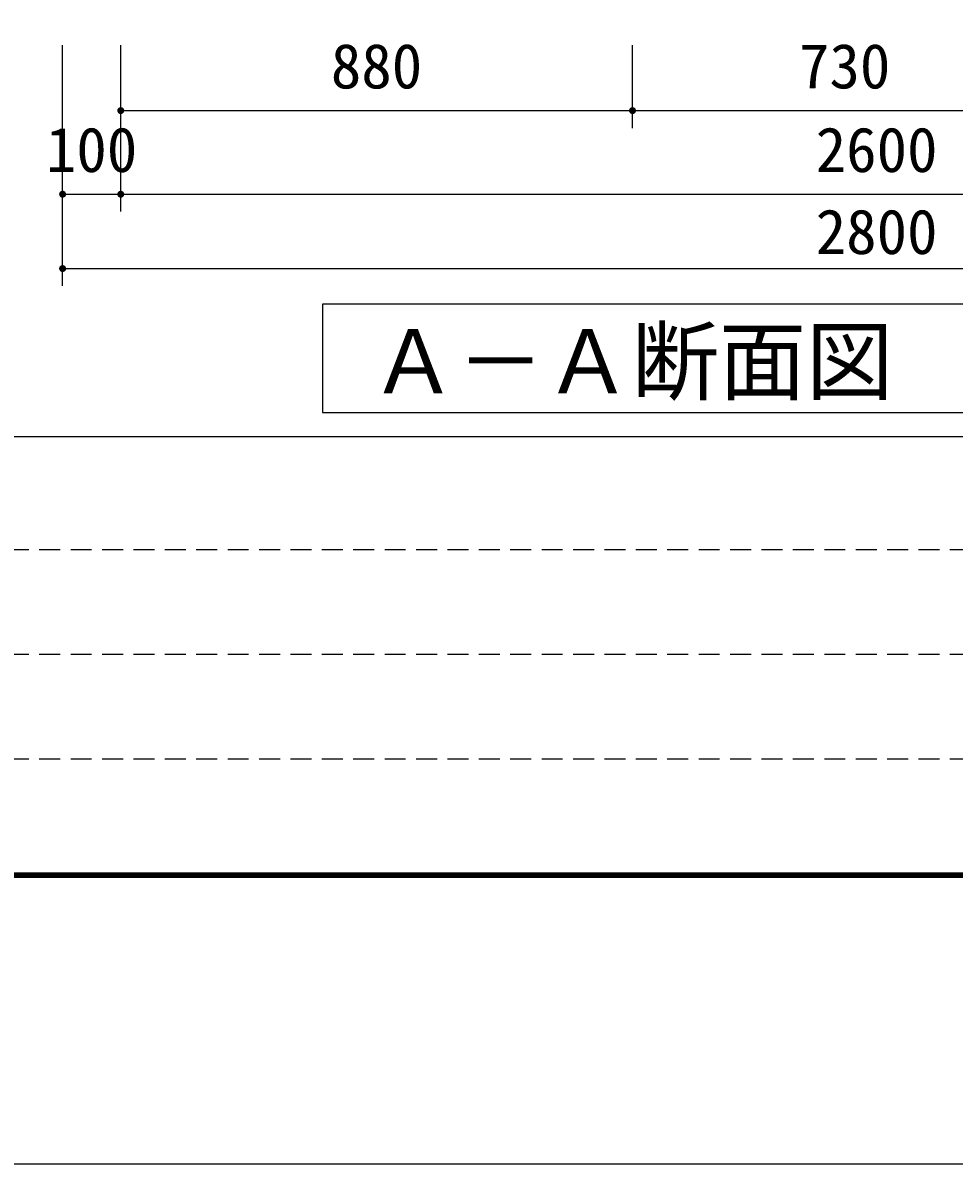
# Model space of a CAD drawing. Units: millimetres, scale not verified. Extents: x -8910 to 8910, y -6308 to 6308.
# Drawn here: x -6142 to -4541, y -6308 to -4346 of the extents above; entities that cross this region are included whole.
import ezdxf
from ezdxf.enums import TextEntityAlignment as Align

# ---------------------------------------------------------------- set-up
doc = ezdxf.new("R2010")
doc.units = ezdxf.units.MM
doc.header["$LTSCALE"] = 30
doc.linetypes.add('DASHED1', pattern=[1.8, 1.2, -0.6])
for name, color, linetype, lineweight in [('0-0_製作', 5, 'Continuous', 25), ('0-B_機器', 2, 'Continuous', 25), ('1-0_図面枠', 7, 'Continuous', 25), ('1-1_Axis_waku', 7, 'Continuous', 25)]:
    doc.layers.add(name, color=color, linetype=linetype, lineweight=lineweight)
doc.styles.add('ＭＳ ゴシック', font='')
doc.styles.get('ＭＳ ゴシック').set_extended_font_data('MS Gothic')

msp = doc.modelspace()

# ---------------------------------------------------------------- linework, layer by layer
at = {"layer": '0-0_製作', "color": 2}
for p, q in [((-6073.85, -4670.19), (-6073.85, -4383.86)), ((-5973.85, -4526.49), (-5973.85, -4383.86)), ((-5973.85, -4670.19), (-5973.85, -4383.86)), ((-5093.85, -4526.49), (-5093.85, -4383.86)), ((-6073.85, -4797.97), (-6073.85, -4640.19))]:
    msp.add_line(p, q, dxfattribs=at)
at = {"layer": '0-0_製作'}
for points in [[(-5978.47, -4492.66), (-5973.85, -4496.49), (-5978.91, -4493.27)], [(-5977.95, -4492.12), (-5973.85, -4496.49), (-5978.47, -4492.66)], [(-5977.37, -4491.63), (-5973.85, -4496.49), (-5977.95, -4492.12)], [(-5977.37, -4491.63), (-5973.85, -4490.49), (-5973.85, -4496.49)], [(-5976.74, -4491.23), (-5973.85, -4490.49), (-5977.37, -4491.63)], [(-5976.06, -4490.91), (-5973.85, -4490.49), (-5976.74, -4491.23)], [(-5975.34, -4490.68), (-5973.85, -4490.49), (-5976.06, -4490.91)], [(-5974.6, -4490.54), (-5973.85, -4490.49), (-5975.34, -4490.68)], [(-5973.85, -4490.49), (-5967.85, -4496.49), (-5973.85, -4496.49)], [(-5973.47, -4490.5), (-5967.85, -4496.49), (-5973.85, -4490.49)], [(-5972.72, -4490.6), (-5967.85, -4496.49), (-5973.47, -4490.5)], [(-5971.99, -4490.78), (-5967.85, -4496.49), (-5972.72, -4490.6)], [(-5971.99, -4490.78), (-5967.89, -4495.74), (-5967.85, -4496.49)], [(-5971.29, -4491.06), (-5967.89, -4495.74), (-5971.99, -4490.78)], [(-5971.29, -4491.06), (-5968.04, -4495), (-5967.89, -4495.74)], [(-5970.63, -4491.42), (-5968.04, -4495), (-5971.29, -4491.06)], [(-5970.63, -4491.42), (-5968.27, -4494.28), (-5968.04, -4495)], [(-5970.02, -4491.87), (-5968.27, -4494.28), (-5970.63, -4491.42)], [(-5970.02, -4491.87), (-5968.59, -4493.6), (-5968.27, -4494.28)], [(-5969.47, -4492.38), (-5968.59, -4493.6), (-5970.02, -4491.87)], [(-5969.47, -4492.38), (-5968.99, -4492.96), (-5968.59, -4493.6)], [(-5098.47, -4492.66), (-5093.85, -4496.49), (-5098.91, -4493.27)], [(-5097.95, -4492.12), (-5093.85, -4496.49), (-5098.47, -4492.66)], [(-5097.37, -4491.63), (-5093.85, -4496.49), (-5097.95, -4492.12)], [(-5097.37, -4491.63), (-5093.85, -4490.49), (-5093.85, -4496.49)], [(-5096.74, -4491.23), (-5093.85, -4490.49), (-5097.37, -4491.63)], [(-5096.06, -4490.91), (-5093.85, -4490.49), (-5096.74, -4491.23)], [(-5095.34, -4490.68), (-5093.85, -4490.49), (-5096.06, -4490.91)], [(-5094.6, -4490.54), (-5093.85, -4490.49), (-5095.34, -4490.68)], [(-5093.85, -4490.49), (-5087.85, -4496.49), (-5093.85, -4496.49)], [(-5093.47, -4490.5), (-5087.85, -4496.49), (-5093.85, -4490.49)], [(-5092.72, -4490.6), (-5087.85, -4496.49), (-5093.47, -4490.5)], [(-5092.72, -4490.6), (-5087.89, -4495.74), (-5087.85, -4496.49)], [(-5091.99, -4490.78), (-5087.89, -4495.74), (-5092.72, -4490.6)], [(-5091.99, -4490.78), (-5088.04, -4495), (-5087.89, -4495.74)], [(-5091.29, -4491.06), (-5088.04, -4495), (-5091.99, -4490.78)], [(-5091.29, -4491.06), (-5088.27, -4494.28), (-5088.04, -4495)], [(-5090.63, -4491.42), (-5088.27, -4494.28), (-5091.29, -4491.06)], [(-5090.63, -4491.42), (-5088.59, -4493.6), (-5088.27, -4494.28)], [(-5090.02, -4491.87), (-5088.59, -4493.6), (-5090.63, -4491.42)], [(-5090.02, -4491.87), (-5088.99, -4492.96), (-5088.59, -4493.6)], [(-5089.47, -4492.38), (-5088.99, -4492.96), (-5090.02, -4491.87)], [(-5979.83, -4496.11), (-5973.85, -4496.49), (-5979.85, -4496.49)], [(-5979.85, -4496.49), (-5975.7, -4502.2), (-5979.8, -4497.24)], [(-5979.85, -4496.49), (-5974.97, -4502.38), (-5975.7, -4502.2)], [(-5973.85, -4496.49), (-5974.97, -4502.38), (-5979.85, -4496.49)], [(-5979.74, -4495.36), (-5973.85, -4496.49), (-5979.83, -4496.11)], [(-5979.8, -4497.24), (-5976.4, -4501.92), (-5979.66, -4497.98)], [(-5979.8, -4497.24), (-5975.7, -4502.2), (-5976.4, -4501.92)], [(-5979.55, -4494.63), (-5973.85, -4496.49), (-5979.74, -4495.36)], [(-5979.66, -4497.98), (-5977.06, -4501.56), (-5979.43, -4498.7)], [(-5979.66, -4497.98), (-5976.4, -4501.92), (-5977.06, -4501.56)], [(-5979.28, -4493.93), (-5973.85, -4496.49), (-5979.55, -4494.63)], [(-5979.43, -4498.7), (-5977.67, -4501.11), (-5979.1, -4499.38)], [(-5979.43, -4498.7), (-5977.06, -4501.56), (-5977.67, -4501.11)], [(-5978.91, -4493.27), (-5973.85, -4496.49), (-5979.28, -4493.93)], [(-5979.1, -4499.38), (-5978.22, -4500.6), (-5978.7, -4500.02)], [(-5979.1, -4499.38), (-5977.67, -4501.11), (-5978.22, -4500.6)], [(-5973.85, -4496.49), (-5974.22, -4502.48), (-5974.97, -4502.38)], [(-5973.85, -4496.49), (-5973.85, -4502.49), (-5974.22, -4502.48)], [(-5973.85, -4496.49), (-5973.09, -4502.44), (-5973.85, -4502.49)], [(-5973.85, -4496.49), (-5972.35, -4502.3), (-5973.09, -4502.44)], [(-5973.85, -4496.49), (-5971.64, -4502.07), (-5972.35, -4502.3)], [(-5973.85, -4496.49), (-5970.96, -4501.75), (-5971.64, -4502.07)], [(-5973.85, -4496.49), (-5970.32, -4501.34), (-5970.96, -4501.75)], [(-5973.85, -4496.49), (-5969.74, -4500.86), (-5970.32, -4501.34)], [(-5967.85, -4496.49), (-5969.74, -4500.86), (-5973.85, -4496.49)], [(-5967.85, -4496.49), (-5969.22, -4500.31), (-5969.74, -4500.86)], [(-5967.85, -4496.49), (-5968.78, -4499.7), (-5969.22, -4500.31)], [(-5967.85, -4496.49), (-5968.42, -4499.04), (-5968.78, -4499.7)], [(-5967.85, -4496.49), (-5968.14, -4498.34), (-5968.42, -4499.04)], [(-5967.85, -4496.49), (-5967.95, -4497.61), (-5968.14, -4498.34)], [(-5967.85, -4496.49), (-5967.86, -4496.87), (-5967.95, -4497.61)], [(-5099.84, -4496.11), (-5093.85, -4496.49), (-5099.85, -4496.49)], [(-5099.85, -4496.49), (-5094.97, -4502.38), (-5099.8, -4497.24)], [(-5099.85, -4496.49), (-5094.22, -4502.48), (-5094.97, -4502.38)], [(-5093.85, -4496.49), (-5094.22, -4502.48), (-5099.85, -4496.49)], [(-5099.74, -4495.36), (-5093.85, -4496.49), (-5099.84, -4496.11)], [(-5099.8, -4497.24), (-5095.7, -4502.2), (-5099.66, -4497.98)], [(-5099.8, -4497.24), (-5094.97, -4502.38), (-5095.7, -4502.2)], [(-5099.55, -4494.63), (-5093.85, -4496.49), (-5099.74, -4495.36)], [(-5099.66, -4497.98), (-5096.4, -4501.92), (-5099.43, -4498.7)], [(-5099.66, -4497.98), (-5095.7, -4502.2), (-5096.4, -4501.92)], [(-5099.28, -4493.93), (-5093.85, -4496.49), (-5099.55, -4494.63)], [(-5099.43, -4498.7), (-5097.06, -4501.56), (-5099.11, -4499.38)], [(-5099.43, -4498.7), (-5096.4, -4501.92), (-5097.06, -4501.56)], [(-5098.91, -4493.27), (-5093.85, -4496.49), (-5099.28, -4493.93)], [(-5099.11, -4499.38), (-5097.67, -4501.11), (-5098.7, -4500.02)], [(-5099.11, -4499.38), (-5097.06, -4501.56), (-5097.67, -4501.11)], [(-5098.7, -4500.02), (-5097.67, -4501.11), (-5098.22, -4500.6)], [(-5093.85, -4496.49), (-5093.85, -4502.49), (-5094.22, -4502.48)], [(-5093.85, -4496.49), (-5093.1, -4502.44), (-5093.85, -4502.49)], [(-5093.85, -4496.49), (-5092.36, -4502.3), (-5093.1, -4502.44)], [(-5093.85, -4496.49), (-5091.64, -4502.07), (-5092.36, -4502.3)], [(-5093.85, -4496.49), (-5090.96, -4501.75), (-5091.64, -4502.07)], [(-5093.85, -4496.49), (-5090.32, -4501.34), (-5090.96, -4501.75)], [(-5093.85, -4496.49), (-5089.74, -4500.86), (-5090.32, -4501.34)], [(-5087.85, -4496.49), (-5089.74, -4500.86), (-5093.85, -4496.49)], [(-5087.85, -4496.49), (-5089.22, -4500.31), (-5089.74, -4500.86)], [(-5087.85, -4496.49), (-5088.78, -4499.7), (-5089.22, -4500.31)], [(-5087.85, -4496.49), (-5088.42, -4499.04), (-5088.78, -4499.7)], [(-5087.85, -4496.49), (-5088.14, -4498.34), (-5088.42, -4499.04)], [(-5087.85, -4496.49), (-5087.95, -4497.61), (-5088.14, -4498.34)], [(-5087.85, -4496.49), (-5087.86, -4496.87), (-5087.95, -4497.61)], [(-6079.84, -4639.81), (-6073.85, -4640.19), (-6079.85, -4640.19)], [(-6079.85, -4640.19), (-6075.7, -4645.89), (-6079.8, -4640.94)], [(-6079.85, -4640.19), (-6074.97, -4646.08), (-6075.7, -4645.89)], [(-6073.85, -4640.19), (-6074.97, -4646.08), (-6079.85, -4640.19)], [(-6079.74, -4639.06), (-6073.85, -4640.19), (-6079.84, -4639.81)], [(-6079.8, -4640.94), (-6076.4, -4645.62), (-6079.66, -4641.68)], [(-6079.8, -4640.94), (-6075.7, -4645.89), (-6076.4, -4645.62)], [(-6079.55, -4638.33), (-6073.85, -4640.19), (-6079.74, -4639.06)], [(-6079.66, -4641.68), (-6077.06, -4645.25), (-6079.43, -4642.4)], [(-6079.66, -4641.68), (-6076.4, -4645.62), (-6077.06, -4645.25)], [(-6079.28, -4637.63), (-6073.85, -4640.19), (-6079.55, -4638.33)], [(-6079.43, -4642.4), (-6077.67, -4644.81), (-6079.11, -4643.08)], [(-6079.43, -4642.4), (-6077.06, -4645.25), (-6077.67, -4644.81)], [(-6078.91, -4636.97), (-6073.85, -4640.19), (-6079.28, -4637.63)], [(-6079.11, -4643.08), (-6078.22, -4644.3), (-6078.7, -4643.72)], [(-6079.11, -4643.08), (-6077.67, -4644.81), (-6078.22, -4644.3)], [(-6078.47, -4636.36), (-6073.85, -4640.19), (-6078.91, -4636.97)], [(-6077.96, -4635.81), (-6073.85, -4640.19), (-6078.47, -4636.36)], [(-6077.38, -4635.33), (-6073.85, -4640.19), (-6077.96, -4635.81)], [(-6077.38, -4635.33), (-6073.85, -4634.19), (-6073.85, -4640.19)], [(-6076.74, -4634.93), (-6073.85, -4634.19), (-6077.38, -4635.33)], [(-6076.06, -4634.61), (-6073.85, -4634.19), (-6076.74, -4634.93)], [(-6075.34, -4634.38), (-6073.85, -4634.19), (-6076.06, -4634.61)], [(-6074.6, -4634.24), (-6073.85, -4634.19), (-6075.34, -4634.38)], [(-6073.85, -4640.19), (-6074.23, -4646.18), (-6074.97, -4646.08)], [(-6073.85, -4640.19), (-6073.85, -4646.19), (-6074.23, -4646.18)], [(-6073.85, -4634.19), (-6067.85, -4640.19), (-6073.85, -4640.19)], [(-6073.47, -4634.2), (-6067.85, -4640.19), (-6073.85, -4634.19)], [(-6073.85, -4640.19), (-6073.1, -4646.14), (-6073.85, -4646.19)], [(-6073.85, -4640.19), (-6072.36, -4646), (-6073.1, -4646.14)], [(-6073.85, -4640.19), (-6071.64, -4645.77), (-6072.36, -4646)], [(-6073.85, -4640.19), (-6070.96, -4645.45), (-6071.64, -4645.77)], [(-6073.85, -4640.19), (-6070.32, -4645.04), (-6070.96, -4645.45)], [(-6073.85, -4640.19), (-6069.74, -4644.56), (-6070.32, -4645.04)], [(-6067.85, -4640.19), (-6069.74, -4644.56), (-6073.85, -4640.19)], [(-6072.72, -4634.29), (-6067.85, -4640.19), (-6073.47, -4634.2)], [(-6071.99, -4634.48), (-6067.85, -4640.19), (-6072.72, -4634.29)], [(-6071.99, -4634.48), (-6067.9, -4639.44), (-6067.85, -4640.19)], [(-6071.29, -4634.76), (-6067.9, -4639.44), (-6071.99, -4634.48)], [(-6071.29, -4634.76), (-6068.04, -4638.7), (-6067.9, -4639.44)], [(-6070.63, -4635.12), (-6068.04, -4638.7), (-6071.29, -4634.76)], [(-6070.63, -4635.12), (-6068.27, -4637.98), (-6068.04, -4638.7)], [(-6070.02, -4635.57), (-6068.27, -4637.98), (-6070.63, -4635.12)], [(-6070.02, -4635.57), (-6068.59, -4637.3), (-6068.27, -4637.98)], [(-6069.47, -4636.08), (-6068.59, -4637.3), (-6070.02, -4635.57)], [(-6067.85, -4640.19), (-6069.23, -4644.01), (-6069.74, -4644.56)], [(-6069.47, -4636.08), (-6068.99, -4636.66), (-6068.59, -4637.3)], [(-6067.85, -4640.19), (-6068.78, -4643.4), (-6069.23, -4644.01)], [(-6067.85, -4640.19), (-6068.42, -4642.74), (-6068.78, -4643.4)], [(-6067.85, -4640.19), (-6068.14, -4642.04), (-6068.42, -4642.74)], [(-6067.85, -4640.19), (-6067.95, -4641.31), (-6068.14, -4642.04)], [(-6067.85, -4640.19), (-6067.86, -4640.57), (-6067.95, -4641.31)], [(-5979.83, -4639.81), (-5973.85, -4640.19), (-5979.85, -4640.19)], [(-5979.85, -4640.19), (-5975.7, -4645.89), (-5979.8, -4640.94)], [(-5979.85, -4640.19), (-5974.97, -4646.08), (-5975.7, -4645.89)], [(-5973.85, -4640.19), (-5974.97, -4646.08), (-5979.85, -4640.19)], [(-5979.74, -4639.06), (-5973.85, -4640.19), (-5979.83, -4639.81)], [(-5979.8, -4640.94), (-5976.4, -4645.62), (-5979.66, -4641.68)], [(-5979.8, -4640.94), (-5975.7, -4645.89), (-5976.4, -4645.62)], [(-5979.55, -4638.33), (-5973.85, -4640.19), (-5979.74, -4639.06)], [(-5979.66, -4641.68), (-5977.06, -4645.25), (-5979.43, -4642.4)], [(-5979.66, -4641.68), (-5976.4, -4645.62), (-5977.06, -4645.25)], [(-5979.28, -4637.63), (-5973.85, -4640.19), (-5979.55, -4638.33)], [(-5979.43, -4642.4), (-5977.67, -4644.81), (-5979.1, -4643.08)], [(-5979.43, -4642.4), (-5977.06, -4645.25), (-5977.67, -4644.81)], [(-5978.91, -4636.97), (-5973.85, -4640.19), (-5979.28, -4637.63)], [(-5979.1, -4643.08), (-5978.22, -4644.3), (-5978.7, -4643.72)], [(-5979.1, -4643.08), (-5977.67, -4644.81), (-5978.22, -4644.3)], [(-5978.47, -4636.36), (-5973.85, -4640.19), (-5978.91, -4636.97)], [(-5977.95, -4635.81), (-5973.85, -4640.19), (-5978.47, -4636.36)], [(-5977.37, -4635.33), (-5973.85, -4640.19), (-5977.95, -4635.81)], [(-5977.37, -4635.33), (-5973.85, -4634.19), (-5973.85, -4640.19)], [(-5976.74, -4634.93), (-5973.85, -4634.19), (-5977.37, -4635.33)], [(-5976.06, -4634.61), (-5973.85, -4634.19), (-5976.74, -4634.93)], [(-5975.34, -4634.38), (-5973.85, -4634.19), (-5976.06, -4634.61)], [(-5974.6, -4634.24), (-5973.85, -4634.19), (-5975.34, -4634.38)], [(-5973.85, -4640.19), (-5974.22, -4646.18), (-5974.97, -4646.08)], [(-5973.85, -4640.19), (-5973.85, -4646.19), (-5974.22, -4646.18)], [(-5973.85, -4634.19), (-5967.85, -4640.19), (-5973.85, -4640.19)], [(-5973.47, -4634.2), (-5967.85, -4640.19), (-5973.85, -4634.19)], [(-5973.85, -4640.19), (-5973.09, -4646.14), (-5973.85, -4646.19)], [(-5973.85, -4640.19), (-5972.35, -4646), (-5973.09, -4646.14)], [(-5973.85, -4640.19), (-5971.64, -4645.77), (-5972.35, -4646)], [(-5973.85, -4640.19), (-5970.96, -4645.45), (-5971.64, -4645.77)], [(-5973.85, -4640.19), (-5970.32, -4645.04), (-5970.96, -4645.45)], [(-5973.85, -4640.19), (-5969.74, -4644.56), (-5970.32, -4645.04)], [(-5967.85, -4640.19), (-5969.74, -4644.56), (-5973.85, -4640.19)], [(-5972.72, -4634.29), (-5967.85, -4640.19), (-5973.47, -4634.2)], [(-5971.99, -4634.48), (-5967.85, -4640.19), (-5972.72, -4634.29)], [(-5971.99, -4634.48), (-5967.89, -4639.44), (-5967.85, -4640.19)], [(-5971.29, -4634.76), (-5967.89, -4639.44), (-5971.99, -4634.48)], [(-5971.29, -4634.76), (-5968.04, -4638.7), (-5967.89, -4639.44)], [(-5970.63, -4635.12), (-5968.04, -4638.7), (-5971.29, -4634.76)], [(-5970.63, -4635.12), (-5968.27, -4637.98), (-5968.04, -4638.7)], [(-5970.02, -4635.57), (-5968.27, -4637.98), (-5970.63, -4635.12)], [(-5970.02, -4635.57), (-5968.59, -4637.3), (-5968.27, -4637.98)], [(-5969.47, -4636.08), (-5968.59, -4637.3), (-5970.02, -4635.57)], [(-5967.85, -4640.19), (-5969.22, -4644.01), (-5969.74, -4644.56)], [(-5969.47, -4636.08), (-5968.99, -4636.66), (-5968.59, -4637.3)], [(-5967.85, -4640.19), (-5968.78, -4643.4), (-5969.22, -4644.01)], [(-5967.85, -4640.19), (-5968.42, -4642.74), (-5968.78, -4643.4)], [(-5967.85, -4640.19), (-5968.14, -4642.04), (-5968.42, -4642.74)], [(-5967.85, -4640.19), (-5967.95, -4641.31), (-5968.14, -4642.04)], [(-5967.85, -4640.19), (-5967.86, -4640.57), (-5967.95, -4641.31)], [(-6079.74, -4766.85), (-6073.85, -4767.97), (-6079.84, -4767.6)], [(-6079.55, -4766.12), (-6073.85, -4767.97), (-6079.74, -4766.85)], [(-6079.28, -4765.42), (-6073.85, -4767.97), (-6079.55, -4766.12)], [(-6078.91, -4764.76), (-6073.85, -4767.97), (-6079.28, -4765.42)], [(-6078.47, -4764.15), (-6073.85, -4767.97), (-6078.91, -4764.76)], [(-6077.96, -4763.6), (-6073.85, -4767.97), (-6078.47, -4764.15)], [(-6077.38, -4763.12), (-6073.85, -4767.97), (-6077.96, -4763.6)], [(-6077.38, -4763.12), (-6073.85, -4761.97), (-6073.85, -4767.97)], [(-6076.74, -4762.72), (-6073.85, -4761.97), (-6077.38, -4763.12)], [(-6076.06, -4762.39), (-6073.85, -4761.97), (-6076.74, -4762.72)], [(-6075.34, -4762.16), (-6073.85, -4761.97), (-6076.06, -4762.39)], [(-6074.6, -4762.02), (-6073.85, -4761.97), (-6075.34, -4762.16)], [(-6073.85, -4761.97), (-6067.85, -4767.97), (-6073.85, -4767.97)], [(-6073.47, -4761.99), (-6067.85, -4767.97), (-6073.85, -4761.97)], [(-6072.72, -4762.08), (-6067.85, -4767.97), (-6073.47, -4761.99)], [(-6071.99, -4762.27), (-6067.85, -4767.97), (-6072.72, -4762.08)], [(-6071.99, -4762.27), (-6067.9, -4767.22), (-6067.85, -4767.97)], [(-6071.29, -4762.54), (-6067.9, -4767.22), (-6071.99, -4762.27)], [(-6071.29, -4762.54), (-6068.04, -4766.48), (-6067.9, -4767.22)], [(-6070.63, -4762.91), (-6068.04, -4766.48), (-6071.29, -4762.54)], [(-6070.63, -4762.91), (-6068.27, -4765.76), (-6068.04, -4766.48)], [(-6070.02, -4763.35), (-6068.27, -4765.76), (-6070.63, -4762.91)], [(-6070.02, -4763.35), (-6068.59, -4765.08), (-6068.27, -4765.76)], [(-6069.47, -4763.87), (-6068.59, -4765.08), (-6070.02, -4763.35)], [(-6069.47, -4763.87), (-6068.99, -4764.45), (-6068.59, -4765.08)], [(-6079.84, -4767.6), (-6073.85, -4767.97), (-6079.85, -4767.97)], [(-6079.85, -4767.97), (-6075.7, -4773.68), (-6079.8, -4768.73)], [(-6079.85, -4767.97), (-6074.97, -4773.87), (-6075.7, -4773.68)], [(-6073.85, -4767.97), (-6074.97, -4773.87), (-6079.85, -4767.97)], [(-6079.8, -4768.73), (-6076.4, -4773.4), (-6079.66, -4769.47)], [(-6079.8, -4768.73), (-6075.7, -4773.68), (-6076.4, -4773.4)], [(-6079.66, -4769.47), (-6077.06, -4773.04), (-6079.43, -4770.18)], [(-6079.66, -4769.47), (-6076.4, -4773.4), (-6077.06, -4773.04)], [(-6079.43, -4770.18), (-6077.67, -4772.6), (-6079.11, -4770.86)], [(-6079.43, -4770.18), (-6077.06, -4773.04), (-6077.67, -4772.6)], [(-6079.11, -4770.86), (-6078.22, -4772.08), (-6078.7, -4771.5)], [(-6079.11, -4770.86), (-6077.67, -4772.6), (-6078.22, -4772.08)], [(-6073.85, -4767.97), (-6074.23, -4773.96), (-6074.97, -4773.87)], [(-6073.85, -4767.97), (-6073.85, -4773.97), (-6074.23, -4773.96)], [(-6073.85, -4767.97), (-6073.1, -4773.93), (-6073.85, -4773.97)], [(-6073.85, -4767.97), (-6072.36, -4773.78), (-6073.1, -4773.93)], [(-6073.85, -4767.97), (-6071.64, -4773.55), (-6072.36, -4773.78)], [(-6073.85, -4767.97), (-6070.96, -4773.23), (-6071.64, -4773.55)], [(-6073.85, -4767.97), (-6070.32, -4772.83), (-6070.96, -4773.23)], [(-6073.85, -4767.97), (-6069.74, -4772.35), (-6070.32, -4772.83)], [(-6067.85, -4767.97), (-6069.74, -4772.35), (-6073.85, -4767.97)], [(-6067.85, -4767.97), (-6069.23, -4771.8), (-6069.74, -4772.35)], [(-6067.85, -4767.97), (-6068.78, -4771.19), (-6069.23, -4771.8)], [(-6067.85, -4767.97), (-6068.42, -4770.53), (-6068.78, -4771.19)], [(-6067.85, -4767.97), (-6068.14, -4769.83), (-6068.42, -4770.53)], [(-6067.85, -4767.97), (-6067.95, -4769.1), (-6068.14, -4769.83)], [(-6067.85, -4767.97), (-6067.86, -4768.35), (-6067.95, -4769.1)]]:
    msp.add_solid(points, dxfattribs=at)
at = {"layer": '0-B_機器'}
for p, q in [((-5973.85, -4496.49), (-5093.85, -4496.49)), ((-5093.85, -4496.49), (-4363.85, -4496.49)), ((-6073.85, -4640.19), (-5973.85, -4640.19)), ((-5973.85, -4640.19), (-3373.85, -4640.19)), ((-6073.85, -4767.97), (-3273.85, -4767.97))]:
    msp.add_line(p, q, dxfattribs=at)
at = {"layer": '0-B_機器', "color": 3}
msp.add_lwpolyline([(-3597.42, -5015.26), (-3597.42, -4828.95), (-5626.75, -4828.95), (-5626.75, -5015.26)], close=True, dxfattribs=at)
at = {"layer": '1-0_図面枠'}
msp.add_lwpolyline([(-8910, -6307.5), (-8910, 6307.5), (8910, 6307.5), (8910, -6307.5)], close=True, dxfattribs=at)
at = {"layer": '1-1_Axis_waku'}
for p, q in [((-7770, -5056.5), (8400, -5056.5)), ((8400.6, -5807.1), (-7770.6, -5807.1)), ((-7770, -5806.5), (8400, -5806.5)), ((8408.4, -5814.9), (-7778.4, -5814.9)), ((8407.8, -5814.3), (-7777.8, -5814.3)), ((8407.2, -5813.7), (-7777.2, -5813.7)), ((8406.6, -5813.1), (-7776.6, -5813.1)), ((8406, -5812.5), (-7776, -5812.5)), ((8405.4, -5811.9), (-7775.4, -5811.9)), ((8404.8, -5811.3), (-7774.8, -5811.3)), ((8404.2, -5810.7), (-7774.2, -5810.7)), ((8403.6, -5810.1), (-7773.6, -5810.1)), ((8403, -5809.5), (-7773, -5809.5)), ((8402.4, -5808.9), (-7772.4, -5808.9)), ((8401.8, -5808.3), (-7771.8, -5808.3)), ((8401.2, -5807.7), (-7771.2, -5807.7))]:
    msp.add_line(p, q, dxfattribs=at)
at = {"layer": '1-1_Axis_waku', "linetype": 'DASHED1'}
for p, q in [((240, -5251.5), (-7770, -5251.5)), ((240, -5431.5), (-7770, -5431.5)), ((240, -5611.5), (-7770, -5611.5))]:
    msp.add_line(p, q, dxfattribs=at)

# ---------------------------------------------------------------- texts
at = {"layer": '0-B_機器', "color": 4, "style": 'ＭＳ ゴシック'}
for s, height, p in [('880', 76.98, (-5612.6, -4481.49)), ('730', 76.98, (-4807.6, -4481.49)), ('100', 76.98, (-6102.6, -4625.19)), ('2600', 76.98, (-4778.85, -4625.19)), ('2800', 76.98, (-4778.85, -4766.16)), ('Ａ－Ａ断面図', 110, (-5545.5, -5015.23))]:
    msp.add_text(s, height=height, dxfattribs=at).set_placement(p, align=Align.BOTTOM_LEFT)

doc.saveas('drawing.dxf')
